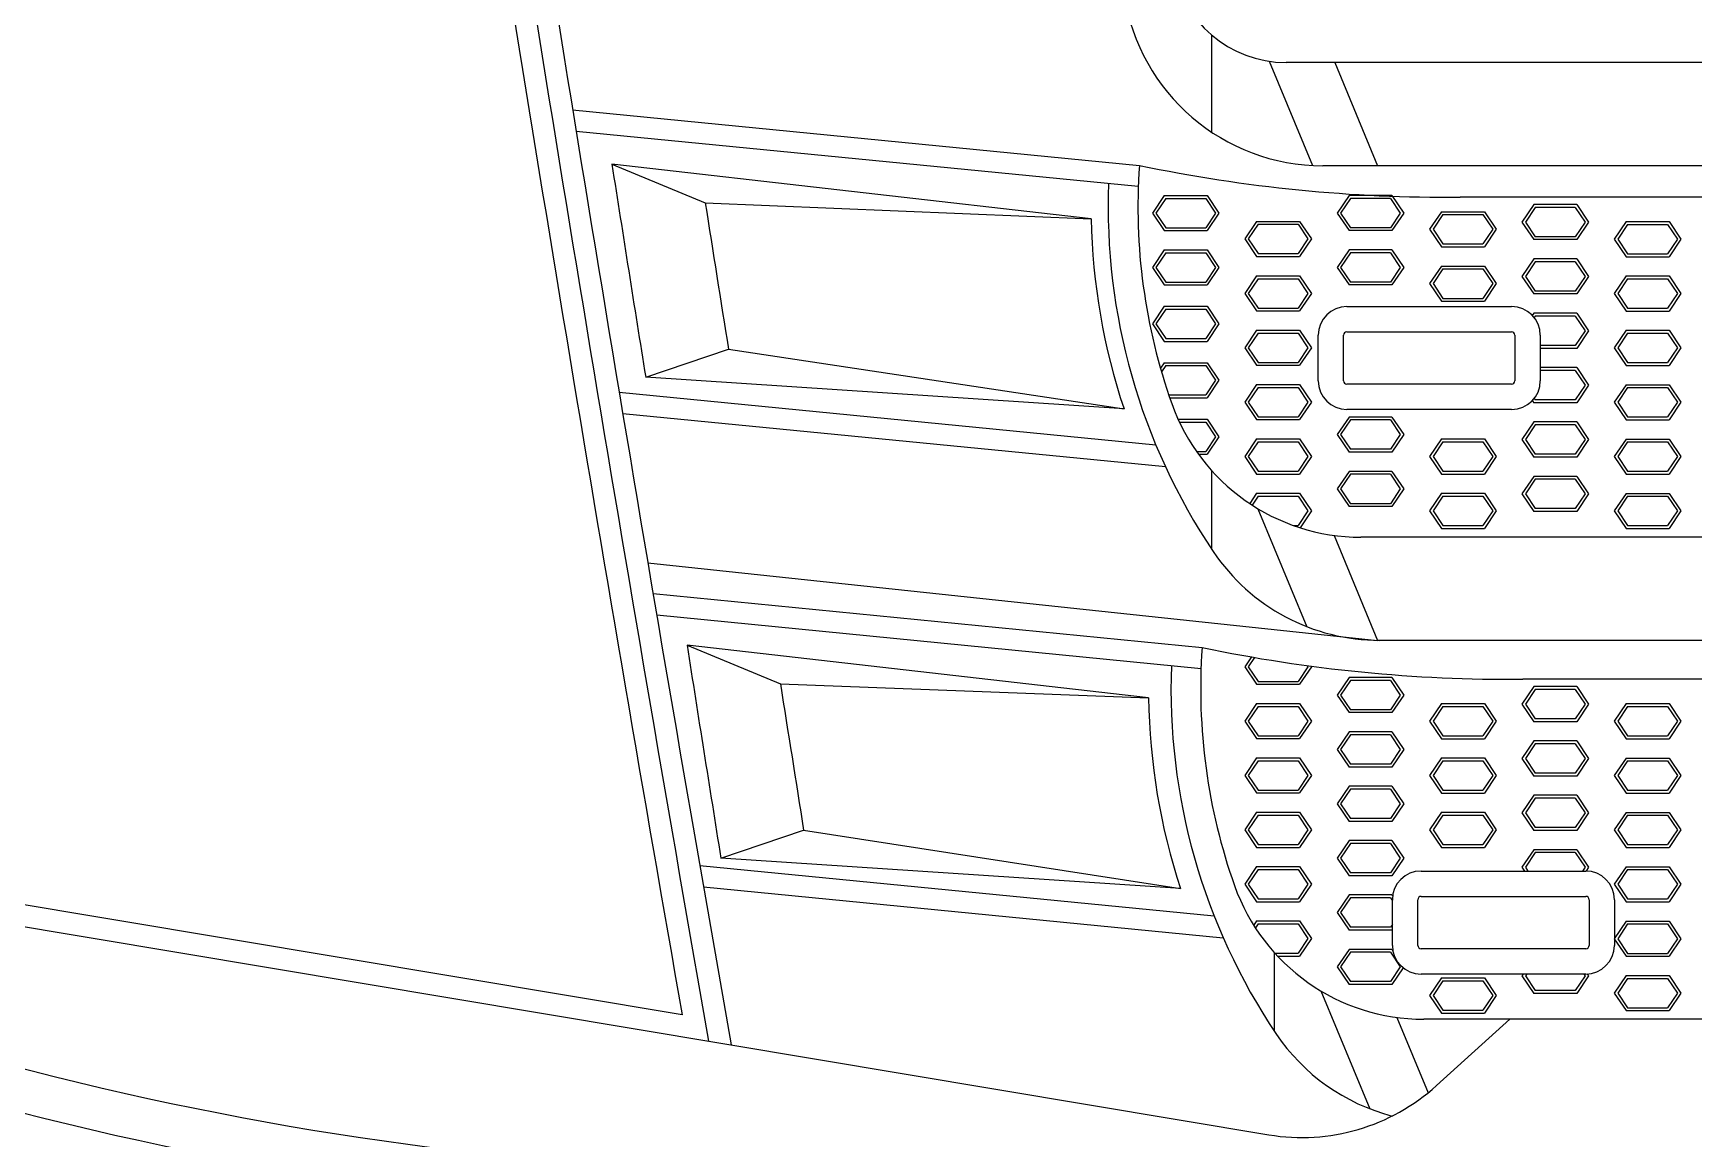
# Model space of a CAD drawing. Header units: millimetres. Extents: x 168688 to 2678837, y 85399 to 2034583.
# Drawn here: x 234732 to 350536, y 1606639 to 1683750 of the extents above; entities that cross this region are included whole.
import ezdxf

# ---------------------------------------------------------------- set-up
doc = ezdxf.new("R2010")
doc.units = ezdxf.units.MM

msp = doc.modelspace()

# ---------------------------------------------------------------- linework, layer by layer
for p, q in [((316892, 1683637), (316892, 1676861)), ((320932, 1681792), (323949, 1674526)), ((395390, 1681706), (322104, 1681706)), ((325499, 1681706), (328487, 1674508)), ((272351, 1678408), (311874, 1674528)), ((272593, 1676923), (311797, 1673074)), ((308513, 1670799), (275088, 1674616)), ((275088, 1674616), (281599, 1671916)), ((385938, 1674508), (324661, 1674508)), ((313605, 1672433), (312782, 1671209)), ((313712, 1672233), (313023, 1671209)), ((313605, 1672433), (316602, 1672433)), ((313712, 1672233), (316496, 1672233)), ((316496, 1672233), (317184, 1671209)), ((316602, 1672433), (317425, 1671209)), ((326492, 1672433), (325669, 1671209)), ((326599, 1672233), (325910, 1671209)), ((329489, 1672433), (326492, 1672433)), ((329382, 1672233), (326599, 1672233)), ((329382, 1672233), (330071, 1671209)), ((329489, 1672433), (330312, 1671209)), ((395390, 1672316), (334234, 1672316)), ((281599, 1671916), (308513, 1670799)), ((312782, 1671209), (313605, 1669985)), ((313023, 1671209), (313712, 1670185)), ((317184, 1671209), (316496, 1670185)), ((317425, 1671209), (316602, 1669985)), ((325669, 1671209), (326492, 1669985)), ((325910, 1671209), (326599, 1670185)), ((330071, 1671209), (329382, 1670185)), ((330312, 1671209), (329489, 1669985)), ((332932, 1671298), (332109, 1670074)), ((333039, 1671098), (332350, 1670074)), ((332932, 1671298), (335929, 1671298)), ((333039, 1671098), (335823, 1671098)), ((335823, 1671098), (336511, 1670074)), ((335929, 1671298), (336752, 1670074)), ((339376, 1671802), (338552, 1670578)), ((339482, 1671602), (338793, 1670578)), ((342373, 1671802), (339376, 1671802)), ((342266, 1671602), (339482, 1671602)), ((342266, 1671602), (342955, 1670578)), ((342373, 1671802), (343196, 1670578)), ((313605, 1669985), (316602, 1669985)), ((313712, 1670185), (316496, 1670185)), ((320049, 1670622), (319225, 1669398)), ((320155, 1670422), (319466, 1669398)), ((320049, 1670622), (323046, 1670622)), ((320155, 1670422), (322939, 1670422)), ((322939, 1670422), (323628, 1669398)), ((323046, 1670622), (323869, 1669398)), ((329489, 1669985), (326492, 1669985)), ((329382, 1670185), (326599, 1670185)), ((332109, 1670074), (332932, 1668850)), ((332350, 1670074), (333039, 1669050)), ((336511, 1670074), (335823, 1669050)), ((336752, 1670074), (335929, 1668850)), ((338552, 1670578), (339376, 1669354)), ((338793, 1670578), (339482, 1669554)), ((342955, 1670578), (342266, 1669554)), ((343196, 1670578), (342373, 1669354)), ((345816, 1670612), (344992, 1669388)), ((345922, 1670412), (345233, 1669388)), ((345816, 1670612), (348813, 1670612)), ((345922, 1670412), (348706, 1670412)), ((348706, 1670412), (349395, 1669388)), ((348813, 1670612), (349636, 1669388)), ((319225, 1669398), (320049, 1668174)), ((319466, 1669398), (320155, 1668374)), ((323628, 1669398), (322939, 1668374)), ((323869, 1669398), (323046, 1668174)), ((332932, 1668850), (335929, 1668850)), ((333039, 1669050), (335823, 1669050)), ((342373, 1669354), (339376, 1669354)), ((342266, 1669554), (339482, 1669554)), ((344992, 1669388), (345816, 1668164)), ((345233, 1669388), (345922, 1668364)), ((349395, 1669388), (348706, 1668364)), ((349636, 1669388), (348813, 1668164)), ((313605, 1668642), (312782, 1667418)), ((313712, 1668442), (313023, 1667418)), ((313605, 1668642), (316602, 1668642)), ((313712, 1668442), (316496, 1668442)), ((316496, 1668442), (317184, 1667418)), ((316602, 1668642), (317425, 1667418)), ((320049, 1668174), (323046, 1668174)), ((320155, 1668374), (322939, 1668374)), ((326492, 1668642), (325669, 1667418)), ((326599, 1668442), (325910, 1667418)), ((329489, 1668642), (326492, 1668642)), ((329382, 1668442), (326599, 1668442)), ((329382, 1668442), (330071, 1667418)), ((329489, 1668642), (330312, 1667418)), ((339376, 1668010), (338552, 1666786)), ((339482, 1667810), (338793, 1666786)), ((342373, 1668010), (339376, 1668010)), ((342266, 1667810), (339482, 1667810)), ((342266, 1667810), (342955, 1666786)), ((342373, 1668010), (343196, 1666786)), ((345816, 1668164), (348813, 1668164)), ((345922, 1668364), (348706, 1668364)), ((312782, 1667418), (313605, 1666194)), ((313023, 1667418), (313712, 1666394)), ((317184, 1667418), (316496, 1666394)), ((317425, 1667418), (316602, 1666194)), ((320049, 1666830), (319225, 1665606)), ((320155, 1666630), (319466, 1665606)), ((320049, 1666830), (323046, 1666830)), ((320155, 1666630), (322939, 1666630)), ((322939, 1666630), (323628, 1665606)), ((323046, 1666830), (323869, 1665606)), ((325669, 1667418), (326492, 1666194)), ((325910, 1667418), (326599, 1666394)), ((330071, 1667418), (329382, 1666394)), ((330312, 1667418), (329489, 1666194)), ((332932, 1667506), (332109, 1666282)), ((333039, 1667306), (332350, 1666282)), ((332932, 1667506), (335929, 1667506)), ((333039, 1667306), (335823, 1667306)), ((335823, 1667306), (336511, 1666282)), ((335929, 1667506), (336752, 1666282)), ((338552, 1666786), (339376, 1665562)), ((338793, 1666786), (339482, 1665762)), ((342955, 1666786), (342266, 1665762)), ((343196, 1666786), (342373, 1665562)), ((345816, 1666820), (344992, 1665596)), ((345922, 1666620), (345233, 1665596)), ((345816, 1666820), (348813, 1666820)), ((345922, 1666620), (348706, 1666620)), ((348706, 1666620), (349395, 1665596)), ((348813, 1666820), (349636, 1665596)), ((313605, 1666194), (316602, 1666194)), ((313712, 1666394), (316496, 1666394)), ((319225, 1665606), (320049, 1664382)), ((319466, 1665606), (320155, 1664582)), ((323628, 1665606), (322939, 1664582)), ((323869, 1665606), (323046, 1664382)), ((329489, 1666194), (326492, 1666194)), ((329382, 1666394), (326599, 1666394)), ((332109, 1666282), (332932, 1665058)), ((332350, 1666282), (333039, 1665258)), ((336511, 1666282), (335823, 1665258)), ((336752, 1666282), (335929, 1665058)), ((342373, 1665562), (339376, 1665562)), ((342266, 1665762), (339482, 1665762)), ((344992, 1665596), (345816, 1664372)), ((345233, 1665596), (345922, 1664572)), ((349395, 1665596), (348706, 1664572)), ((349636, 1665596), (348813, 1664372)), ((313605, 1664705), (312782, 1663481)), ((313712, 1664505), (313023, 1663481)), ((313605, 1664705), (316602, 1664705)), ((313712, 1664505), (316496, 1664505)), ((316496, 1664505), (317184, 1663481)), ((316602, 1664705), (317425, 1663481)), ((320049, 1664382), (323046, 1664382)), ((320155, 1664582), (322939, 1664582)), ((326348, 1664686), (337829, 1664686)), ((332932, 1665058), (335929, 1665058)), ((333039, 1665258), (335823, 1665258)), ((339376, 1664218), (339275, 1664068)), ((342373, 1664218), (339376, 1664218)), ((342373, 1664218), (343196, 1662994)), ((345816, 1664372), (348813, 1664372)), ((345922, 1664572), (348706, 1664572)), ((312782, 1663481), (313605, 1662257)), ((313023, 1663481), (313712, 1662457)), ((317184, 1663481), (316496, 1662457)), ((317425, 1663481), (316602, 1662257)), ((320049, 1663038), (319225, 1661814)), ((320049, 1663038), (323046, 1663038)), ((323046, 1663038), (323869, 1661814)), ((339482, 1664018), (339410, 1663911)), ((342266, 1664018), (339482, 1664018)), ((342266, 1664018), (342955, 1662994)), ((342955, 1662994), (342266, 1661970)), ((343196, 1662994), (342373, 1661770)), ((345816, 1663028), (344992, 1661804)), ((345816, 1663028), (348813, 1663028)), ((348813, 1663028), (349636, 1661804)), ((313605, 1662257), (316602, 1662257)), ((313712, 1662457), (316496, 1662457)), ((319225, 1661814), (320049, 1660590)), ((320155, 1662838), (319466, 1661814)), ((319466, 1661814), (320155, 1660790)), ((320155, 1662838), (322939, 1662838)), ((322939, 1662838), (323628, 1661814)), ((323628, 1661814), (322939, 1660790)), ((323869, 1661814), (323046, 1660590)), ((324348, 1659501), (324348, 1662686)), ((326115, 1659501), (326115, 1662686)), ((326348, 1662919), (337829, 1662919)), ((338061, 1662686), (338061, 1659501)), ((339829, 1662686), (339829, 1659501)), ((342266, 1661970), (339829, 1661970)), ((344992, 1661804), (345816, 1660580)), ((345922, 1662828), (345233, 1661804)), ((345233, 1661804), (345922, 1660780)), ((345922, 1662828), (348706, 1662828)), ((348706, 1662828), (349395, 1661804)), ((349395, 1661804), (348706, 1660780)), ((349636, 1661804), (348813, 1660580)), ((277443, 1659751), (283218, 1661708)), ((283218, 1661708), (310806, 1657545)), ((313605, 1660769), (313345, 1660382)), ((313605, 1660769), (316602, 1660769)), ((316602, 1660769), (317425, 1659545)), ((320155, 1660790), (322939, 1660790)), ((342373, 1661770), (339829, 1661770)), ((345922, 1660780), (348706, 1660780)), ((310806, 1657545), (277443, 1659751)), ((313712, 1660569), (313417, 1660131)), ((313712, 1660569), (316496, 1660569)), ((316496, 1660569), (317184, 1659545)), ((317184, 1659545), (316496, 1658520)), ((317425, 1659545), (316602, 1658320)), ((320049, 1660590), (323046, 1660590)), ((342373, 1660426), (339829, 1660426)), ((342266, 1660226), (339829, 1660226)), ((342266, 1660226), (342955, 1659202)), ((342373, 1660426), (343196, 1659202)), ((345816, 1660580), (348813, 1660580)), ((275595, 1658719), (313018, 1655045)), ((313924, 1658520), (316496, 1658520)), ((313992, 1658320), (316602, 1658320)), ((320049, 1659246), (319225, 1658022)), ((320155, 1659046), (319466, 1658022)), ((320049, 1659246), (323046, 1659246)), ((320155, 1659046), (322939, 1659046)), ((322939, 1659046), (323628, 1658022)), ((323046, 1659246), (323869, 1658022)), ((337829, 1659268), (326348, 1659268)), ((342955, 1659202), (342266, 1658178)), ((343196, 1659202), (342373, 1657978)), ((345816, 1659236), (344992, 1658012)), ((345922, 1659036), (345233, 1658012)), ((345816, 1659236), (348813, 1659236)), ((345922, 1659036), (348706, 1659036)), ((348706, 1659036), (349395, 1658012)), ((348813, 1659236), (349636, 1658012)), ((275843, 1657234), (313690, 1653518)), ((319225, 1658022), (320049, 1656798)), ((319466, 1658022), (320155, 1656998)), ((323628, 1658022), (322939, 1656998)), ((323869, 1658022), (323046, 1656798)), ((337829, 1657501), (326348, 1657501)), ((339278, 1658123), (339376, 1657978)), ((342373, 1657978), (339376, 1657978)), ((339413, 1658281), (339482, 1658178)), ((342266, 1658178), (339482, 1658178)), ((344992, 1658012), (345816, 1656788)), ((345233, 1658012), (345922, 1656988)), ((349395, 1658012), (348706, 1656988)), ((349636, 1658012), (348813, 1656788)), ((314569, 1656832), (316602, 1656832)), ((314662, 1656632), (316496, 1656632)), ((316496, 1656632), (317184, 1655608)), ((316602, 1656832), (317425, 1655608)), ((320049, 1656798), (323046, 1656798)), ((320155, 1656998), (322939, 1656998)), ((326492, 1656977), (325669, 1655753)), ((326599, 1656777), (325910, 1655753)), ((329489, 1656977), (326492, 1656977)), ((329382, 1656777), (326599, 1656777)), ((329382, 1656777), (330071, 1655753)), ((329489, 1656977), (330312, 1655753)), ((339376, 1656635), (338552, 1655411)), ((339482, 1656435), (338793, 1655411)), ((342373, 1656635), (339376, 1656635)), ((342266, 1656435), (339482, 1656435)), ((342266, 1656435), (342955, 1655411)), ((342373, 1656635), (343196, 1655411)), ((345816, 1656788), (348813, 1656788)), ((345922, 1656988), (348706, 1656988)), ((317184, 1655608), (316496, 1654584)), ((317425, 1655608), (316602, 1654384)), ((320049, 1655454), (319225, 1654230)), ((320155, 1655254), (319466, 1654230)), ((320049, 1655454), (323046, 1655454)), ((320155, 1655254), (322939, 1655254)), ((322939, 1655254), (323628, 1654230)), ((323046, 1655454), (323869, 1654230)), ((325669, 1655753), (326492, 1654529)), ((325910, 1655753), (326599, 1654729)), ((330071, 1655753), (329382, 1654729)), ((330312, 1655753), (329489, 1654529)), ((332932, 1655449), (332109, 1654225)), ((333039, 1655249), (332350, 1654225)), ((332932, 1655449), (335929, 1655449)), ((333039, 1655249), (335823, 1655249)), ((335823, 1655249), (336511, 1654225)), ((335929, 1655449), (336752, 1654225)), ((338552, 1655411), (339376, 1654187)), ((338793, 1655411), (339482, 1654387)), ((342955, 1655411), (342266, 1654387)), ((343196, 1655411), (342373, 1654187)), ((345816, 1655444), (344992, 1654220)), ((345922, 1655244), (345233, 1654220)), ((345816, 1655444), (348813, 1655444)), ((345922, 1655244), (348706, 1655244)), ((348706, 1655244), (349395, 1654220)), ((348813, 1655444), (349636, 1654220)), ((315848, 1654584), (316496, 1654584)), ((315990, 1654384), (316602, 1654384)), ((319225, 1654230), (320049, 1653006)), ((319466, 1654230), (320155, 1653206)), ((323628, 1654230), (322939, 1653206)), ((323869, 1654230), (323046, 1653006)), ((329489, 1654529), (326492, 1654529)), ((329382, 1654729), (326599, 1654729)), ((332109, 1654225), (332932, 1653001)), ((332350, 1654225), (333039, 1653201)), ((336511, 1654225), (335823, 1653201)), ((336752, 1654225), (335929, 1653001)), ((342373, 1654187), (339376, 1654187)), ((342266, 1654387), (339482, 1654387)), ((344992, 1654220), (345816, 1652996)), ((345233, 1654220), (345922, 1653196)), ((349395, 1654220), (348706, 1653196)), ((349636, 1654220), (348813, 1652996)), ((316892, 1653266), (316892, 1647791)), ((320049, 1653006), (323046, 1653006)), ((320155, 1653206), (322939, 1653206)), ((326492, 1653185), (325669, 1651961)), ((326599, 1652985), (325910, 1651961)), ((329489, 1653185), (326492, 1653185)), ((329382, 1652985), (326599, 1652985)), ((329382, 1652985), (330071, 1651961)), ((329489, 1653185), (330312, 1651961)), ((332932, 1653001), (335929, 1653001)), ((333039, 1653201), (335823, 1653201)), ((339376, 1652843), (338552, 1651619)), ((339482, 1652643), (338793, 1651619)), ((342373, 1652843), (339376, 1652843)), ((342266, 1652643), (339482, 1652643)), ((342266, 1652643), (342955, 1651619)), ((342373, 1652843), (343196, 1651619)), ((345816, 1652996), (348813, 1652996)), ((345922, 1653196), (348706, 1653196)), ((320049, 1651663), (319567, 1650947)), ((320155, 1651463), (319734, 1650837)), ((320049, 1651663), (323046, 1651663)), ((320155, 1651463), (322939, 1651463)), ((322939, 1651463), (323628, 1650438)), ((323046, 1651663), (323869, 1650438)), ((325669, 1651961), (326492, 1650737)), ((325910, 1651961), (326599, 1650937)), ((330071, 1651961), (329382, 1650937)), ((330312, 1651961), (329489, 1650737)), ((332932, 1651658), (332109, 1650433)), ((333039, 1651458), (332350, 1650433)), ((332932, 1651658), (335929, 1651658)), ((333039, 1651458), (335823, 1651458)), ((335823, 1651458), (336511, 1650433)), ((335929, 1651658), (336752, 1650433)), ((338552, 1651619), (339376, 1650395)), ((338793, 1651619), (339482, 1650595)), ((342955, 1651619), (342266, 1650595)), ((343196, 1651619), (342373, 1650395)), ((345816, 1651653), (344992, 1650428)), ((345922, 1651453), (345233, 1650428)), ((345816, 1651653), (348813, 1651653)), ((345922, 1651453), (348706, 1651453)), ((348706, 1651453), (349395, 1650428)), ((348813, 1651653), (349636, 1650428)), ((320145, 1650582), (323560, 1642358)), ((323628, 1650438), (322939, 1649414)), ((323869, 1650438), (323077, 1649261)), ((329489, 1650737), (326492, 1650737)), ((329382, 1650937), (326599, 1650937)), ((332109, 1650433), (332932, 1649209)), ((332350, 1650433), (333039, 1649409)), ((336511, 1650433), (335823, 1649409)), ((336752, 1650433), (335929, 1649209)), ((342373, 1650395), (339376, 1650395)), ((342266, 1650595), (339482, 1650595)), ((344992, 1650428), (345816, 1649204)), ((345233, 1650428), (345922, 1649404)), ((349395, 1650428), (348706, 1649404)), ((349636, 1650428), (348813, 1649204)), ((322621, 1649414), (322939, 1649414)), ((332932, 1649209), (335929, 1649209)), ((333039, 1649409), (335823, 1649409)), ((345816, 1649204), (348813, 1649204)), ((345922, 1649404), (348706, 1649404)), ((325446, 1648727), (328487, 1641402)), ((395390, 1648600), (327326, 1648600)), ((277598, 1646799), (328487, 1641403)), ((277959, 1644664), (316251, 1640905)), ((278212, 1643178), (316174, 1639451)), ((312519, 1637398), (280330, 1641074)), ((280330, 1641074), (286840, 1638373)), ((395390, 1641402), (328487, 1641402)), ((319684, 1640248), (319225, 1639566)), ((319900, 1640210), (319466, 1639566)), ((319225, 1639566), (320049, 1638342)), ((319466, 1639566), (320155, 1638542)), ((323628, 1639566), (322939, 1638542)), ((323869, 1639566), (323046, 1638342)), ((323575, 1639645), (323628, 1639566)), ((323840, 1639609), (323869, 1639566)), ((326492, 1638810), (325669, 1637586)), ((329489, 1638810), (326492, 1638810)), ((329489, 1638810), (330312, 1637586)), ((399767, 1638693), (338611, 1638693)), ((286840, 1638373), (312519, 1637398)), ((320049, 1638342), (323046, 1638342)), ((320155, 1638542), (322939, 1638542)), ((325669, 1637586), (326492, 1636362)), ((326599, 1638610), (325910, 1637586)), ((325910, 1637586), (326599, 1636562)), ((329382, 1638610), (326599, 1638610)), ((329382, 1638610), (330071, 1637586)), ((330071, 1637586), (329382, 1636562)), ((330312, 1637586), (329489, 1636362)), ((339376, 1638179), (338552, 1636955)), ((339482, 1637979), (338793, 1636955)), ((342373, 1638179), (339376, 1638179)), ((342266, 1637979), (339482, 1637979)), ((342266, 1637979), (342955, 1636955)), ((342373, 1638179), (343196, 1636955)), ((320049, 1636998), (319225, 1635774)), ((320155, 1636798), (319466, 1635774)), ((320049, 1636998), (323046, 1636998)), ((320155, 1636798), (322939, 1636798)), ((322939, 1636798), (323628, 1635774)), ((323046, 1636998), (323869, 1635774)), ((329489, 1636362), (326492, 1636362)), ((329382, 1636562), (326599, 1636562)), ((332932, 1636993), (332109, 1635769)), ((333039, 1636793), (332350, 1635769)), ((332932, 1636993), (335929, 1636993)), ((333039, 1636793), (335823, 1636793)), ((335823, 1636793), (336511, 1635769)), ((335929, 1636993), (336752, 1635769)), ((338552, 1636955), (339376, 1635731)), ((338793, 1636955), (339482, 1635931)), ((342955, 1636955), (342266, 1635931)), ((343196, 1636955), (342373, 1635731)), ((345816, 1636988), (344992, 1635764)), ((345922, 1636788), (345233, 1635764)), ((345816, 1636988), (348813, 1636988)), ((345922, 1636788), (348706, 1636788)), ((348706, 1636788), (349395, 1635764)), ((348813, 1636988), (349636, 1635764)), ((319225, 1635774), (320049, 1634550)), ((319466, 1635774), (320155, 1634750)), ((323628, 1635774), (322939, 1634750)), ((323869, 1635774), (323046, 1634550)), ((332109, 1635769), (332932, 1634545)), ((332350, 1635769), (333039, 1634745)), ((336511, 1635769), (335823, 1634745)), ((336752, 1635769), (335929, 1634545)), ((342373, 1635731), (339376, 1635731)), ((342266, 1635931), (339482, 1635931)), ((344992, 1635764), (345816, 1634540)), ((345233, 1635764), (345922, 1634740)), ((349395, 1635764), (348706, 1634740)), ((349636, 1635764), (348813, 1634540)), ((320049, 1634550), (323046, 1634550)), ((320155, 1634750), (322939, 1634750)), ((326492, 1635018), (325669, 1633794)), ((326599, 1634818), (325910, 1633794)), ((329489, 1635018), (326492, 1635018)), ((329382, 1634818), (326599, 1634818)), ((329382, 1634818), (330071, 1633794)), ((329489, 1635018), (330312, 1633794)), ((332932, 1634545), (335929, 1634545)), ((333039, 1634745), (335823, 1634745)), ((339376, 1634387), (338552, 1633163)), ((339482, 1634187), (338793, 1633163)), ((342373, 1634387), (339376, 1634387)), ((342266, 1634187), (339482, 1634187)), ((342266, 1634187), (342955, 1633163)), ((342373, 1634387), (343196, 1633163)), ((345816, 1634540), (348813, 1634540)), ((345922, 1634740), (348706, 1634740)), ((320049, 1633207), (319225, 1631983)), ((320155, 1633007), (319466, 1631983)), ((320049, 1633207), (323046, 1633207)), ((320155, 1633007), (322939, 1633007)), ((322939, 1633007), (323628, 1631983)), ((323046, 1633207), (323869, 1631983)), ((325669, 1633794), (326492, 1632570)), ((325910, 1633794), (326599, 1632770)), ((330071, 1633794), (329382, 1632770)), ((330312, 1633794), (329489, 1632570)), ((332932, 1633202), (332109, 1631978)), ((333039, 1633002), (332350, 1631978)), ((332932, 1633202), (335929, 1633202)), ((333039, 1633002), (335823, 1633002)), ((335823, 1633002), (336511, 1631978)), ((335929, 1633202), (336752, 1631978)), ((338552, 1633163), (339376, 1631939)), ((338793, 1633163), (339482, 1632139)), ((342955, 1633163), (342266, 1632139)), ((343196, 1633163), (342373, 1631939)), ((345816, 1633197), (344992, 1631973)), ((345922, 1632997), (345233, 1631973)), ((345816, 1633197), (348813, 1633197)), ((345922, 1632997), (348706, 1632997)), ((348706, 1632997), (349395, 1631973)), ((348813, 1633197), (349636, 1631973)), ((319225, 1631983), (320049, 1630758)), ((319466, 1631983), (320155, 1630958)), ((323628, 1631983), (322939, 1630958)), ((323869, 1631983), (323046, 1630758)), ((329489, 1632570), (326492, 1632570)), ((329382, 1632770), (326599, 1632770)), ((332109, 1631978), (332932, 1630753)), ((332350, 1631978), (333039, 1630953)), ((336511, 1631978), (335823, 1630953)), ((336752, 1631978), (335929, 1630753)), ((342373, 1631939), (339376, 1631939)), ((342266, 1632139), (339482, 1632139)), ((344992, 1631973), (345816, 1630749)), ((345233, 1631973), (345922, 1630949)), ((349395, 1631973), (348706, 1630949)), ((349636, 1631973), (348813, 1630749)), ((320049, 1630758), (323046, 1630758)), ((320155, 1630958), (322939, 1630958)), ((326492, 1631227), (325669, 1630003)), ((326599, 1631027), (325910, 1630003)), ((329489, 1631227), (326492, 1631227)), ((329382, 1631027), (326599, 1631027)), ((329382, 1631027), (330071, 1630003)), ((329489, 1631227), (330312, 1630003)), ((332932, 1630753), (335929, 1630753)), ((333039, 1630953), (335823, 1630953)), ((339376, 1630595), (338552, 1629371)), ((342373, 1630595), (339376, 1630595)), ((342373, 1630595), (343196, 1629371)), ((345816, 1630749), (348813, 1630749)), ((345922, 1630949), (348706, 1630949)), ((320049, 1629415), (319225, 1628191)), ((320049, 1629415), (323046, 1629415)), ((323046, 1629415), (323869, 1628191)), ((325669, 1630003), (326492, 1628778)), ((325910, 1630003), (326599, 1628978)), ((330071, 1630003), (329382, 1628978)), ((330312, 1630003), (329489, 1628778)), ((332932, 1629410), (332109, 1628186)), ((332932, 1629410), (335929, 1629410)), ((335929, 1629410), (336752, 1628186)), ((338552, 1629371), (339376, 1628147)), ((339482, 1630395), (338793, 1629371)), ((338793, 1629371), (339482, 1628347)), ((342266, 1630395), (339482, 1630395)), ((342266, 1630395), (342955, 1629371)), ((342955, 1629371), (342266, 1628347)), ((343196, 1629371), (342373, 1628147)), ((345816, 1629405), (344992, 1628181)), ((345816, 1629405), (348813, 1629405)), ((348813, 1629405), (349636, 1628181)), ((320155, 1629215), (319466, 1628191)), ((320155, 1629215), (322939, 1629215)), ((322939, 1629215), (323628, 1628191)), ((329489, 1628778), (326492, 1628778)), ((329382, 1628978), (326599, 1628978)), ((333039, 1629210), (332350, 1628186)), ((333039, 1629210), (335823, 1629210)), ((335823, 1629210), (336511, 1628186)), ((342266, 1628347), (339482, 1628347)), ((345922, 1629205), (345233, 1628181)), ((345922, 1629205), (348706, 1629205)), ((348706, 1629205), (349395, 1628181)), ((282685, 1626208), (288460, 1628166)), ((288460, 1628166), (314740, 1624089)), ((319225, 1628191), (320049, 1626967)), ((319466, 1628191), (320155, 1627167)), ((320155, 1627167), (322939, 1627167)), ((323628, 1628191), (322939, 1627167)), ((323869, 1628191), (323046, 1626967)), ((326492, 1627435), (325669, 1626211)), ((326599, 1627235), (325910, 1626211)), ((329489, 1627435), (326492, 1627435)), ((329382, 1627235), (326599, 1627235)), ((329382, 1627235), (330071, 1626211)), ((329489, 1627435), (330312, 1626211)), ((332109, 1628186), (332932, 1626962)), ((332350, 1628186), (333039, 1627162)), ((333039, 1627162), (335823, 1627162)), ((336511, 1628186), (335823, 1627162)), ((336752, 1628186), (335929, 1626962)), ((342373, 1628147), (339376, 1628147)), ((344992, 1628181), (345816, 1626957)), ((345233, 1628181), (345922, 1627157)), ((345922, 1627157), (348706, 1627157)), ((349395, 1628181), (348706, 1627157)), ((349636, 1628181), (348813, 1626957)), ((314740, 1624089), (282685, 1626208)), ((320049, 1626967), (323046, 1626967)), ((325669, 1626211), (326492, 1624987)), ((325910, 1626211), (326599, 1625187)), ((330071, 1626211), (329382, 1625187)), ((330312, 1626211), (329489, 1624987)), ((332932, 1626962), (335929, 1626962)), ((339376, 1626803), (338552, 1625579)), ((339482, 1626603), (338793, 1625579)), ((342373, 1626803), (339376, 1626803)), ((342266, 1626603), (339482, 1626603)), ((342266, 1626603), (342955, 1625579)), ((342373, 1626803), (343196, 1625579)), ((345816, 1626957), (348813, 1626957)), ((281212, 1625707), (317085, 1622186)), ((320049, 1625623), (319225, 1624399)), ((320155, 1625423), (319466, 1624399)), ((320049, 1625623), (323046, 1625623)), ((320155, 1625423), (322939, 1625423)), ((322939, 1625423), (323628, 1624399)), ((323046, 1625623), (323869, 1624399)), ((329489, 1624987), (326492, 1624987)), ((329382, 1625187), (326599, 1625187)), ((331518, 1625316), (342999, 1625316)), ((338552, 1625579), (338729, 1625316)), ((338793, 1625579), (338970, 1625316)), ((342955, 1625579), (342778, 1625316)), ((343196, 1625579), (343019, 1625316)), ((345816, 1625613), (344992, 1624389)), ((345922, 1625413), (345233, 1624389)), ((345816, 1625613), (348813, 1625613)), ((345922, 1625413), (348706, 1625413)), ((348706, 1625413), (349395, 1624389)), ((348813, 1625613), (349636, 1624389)), ((281470, 1624221), (317720, 1620662)), ((319225, 1624399), (320049, 1623175)), ((319466, 1624399), (320155, 1623375)), ((323628, 1624399), (322939, 1623375)), ((323869, 1624399), (323046, 1623175)), ((326492, 1623643), (325669, 1622419)), ((329489, 1623643), (326492, 1623643)), ((329489, 1623643), (329535, 1623575)), ((344992, 1624389), (345816, 1623165)), ((345233, 1624389), (345922, 1623365)), ((349395, 1624389), (348706, 1623365)), ((349636, 1624389), (348813, 1623165)), ((279986, 1615285), (232427, 1623243)), ((320049, 1623175), (323046, 1623175)), ((320155, 1623375), (322939, 1623375)), ((325669, 1622419), (326492, 1621195)), ((326599, 1623443), (325910, 1622419)), ((325910, 1622419), (326599, 1621395)), ((329382, 1623443), (326599, 1623443)), ((329382, 1623443), (329518, 1623242)), ((329518, 1620131), (329518, 1623316)), ((331285, 1620131), (331285, 1623316)), ((331518, 1623549), (342999, 1623549)), ((343231, 1623316), (343231, 1620131)), ((344999, 1623316), (344999, 1620131)), ((345816, 1623165), (348813, 1623165)), ((345922, 1623365), (348706, 1623365)), ((230963, 1621967), (320890, 1606920)), ((320049, 1621831), (319847, 1621531)), ((320155, 1621631), (319964, 1621348)), ((320049, 1621831), (323046, 1621831)), ((320155, 1621631), (322939, 1621631)), ((322939, 1621631), (323628, 1620607)), ((323046, 1621831), (323869, 1620607)), ((329382, 1621395), (326599, 1621395)), ((329518, 1621596), (329382, 1621395)), ((345816, 1621821), (344992, 1620597)), ((345922, 1621621), (345233, 1620597)), ((345816, 1621821), (348813, 1621821)), ((345922, 1621621), (348706, 1621621)), ((348706, 1621621), (349395, 1620597)), ((348813, 1621821), (349636, 1620597)), ((323628, 1620607), (322939, 1619583)), ((323869, 1620607), (323046, 1619383)), ((329489, 1621195), (326492, 1621195)), ((329518, 1621238), (329489, 1621195)), ((344992, 1620597), (345816, 1619373)), ((345233, 1620597), (345922, 1619573)), ((349395, 1620597), (348706, 1619573)), ((349636, 1620597), (348813, 1619373)), ((321269, 1619643), (321269, 1614168)), ((321322, 1619583), (322939, 1619583)), ((321507, 1619383), (323046, 1619383)), ((326492, 1619851), (325669, 1618627)), ((326599, 1619651), (325910, 1618627)), ((329489, 1619851), (326492, 1619851)), ((329382, 1619651), (326599, 1619651)), ((329382, 1619651), (330071, 1618627)), ((329489, 1619851), (329554, 1619755)), ((342999, 1619898), (331518, 1619898)), ((345816, 1619373), (348813, 1619373)), ((345922, 1619573), (348706, 1619573)), ((325669, 1618627), (326492, 1617403)), ((325910, 1618627), (326599, 1617603)), ((330071, 1618627), (329382, 1617603)), ((330272, 1618567), (329489, 1617403)), ((342999, 1618131), (331518, 1618131)), ((332932, 1617861), (332109, 1616636)), ((332932, 1617861), (335929, 1617861)), ((335929, 1617861), (336752, 1616636)), ((338643, 1618131), (338552, 1617996)), ((338552, 1617996), (339376, 1616771)), ((338884, 1618131), (338793, 1617996)), ((338793, 1617996), (339482, 1616971)), ((342955, 1617996), (342266, 1616971)), ((343196, 1617996), (342373, 1616771)), ((342864, 1618131), (342955, 1617996)), ((343103, 1618134), (343196, 1617996)), ((345816, 1618029), (344992, 1616805)), ((345922, 1617829), (345233, 1616805)), ((345816, 1618029), (348813, 1618029)), ((345922, 1617829), (348706, 1617829)), ((348706, 1617829), (349395, 1616805)), ((348813, 1618029), (349636, 1616805)), ((324522, 1616959), (327937, 1608735)), ((329489, 1617403), (326492, 1617403)), ((329382, 1617603), (326599, 1617603)), ((332109, 1616636), (332932, 1615412)), ((333039, 1617661), (332350, 1616636)), ((332350, 1616636), (333039, 1615612)), ((333039, 1617661), (335823, 1617661)), ((335823, 1617661), (336511, 1616636)), ((336511, 1616636), (335823, 1615612)), ((336752, 1616636), (335929, 1615412)), ((342373, 1616771), (339376, 1616771)), ((342266, 1616971), (339482, 1616971)), ((344992, 1616805), (345816, 1615581)), ((345233, 1616805), (345922, 1615781)), ((349395, 1616805), (348706, 1615781)), ((349636, 1616805), (348813, 1615581)), ((333039, 1615612), (335823, 1615612)), ((345816, 1615581), (348813, 1615581)), ((345922, 1615781), (348706, 1615781)), ((329823, 1615104), (332007, 1609844)), ((399767, 1614977), (331703, 1614977)), ((332594, 1610347), (337711, 1614977)), ((332932, 1615412), (335929, 1615412))]:
    msp.add_line(p, q)
for centre, radius, start, end in [((5289552, 2494903), 5086205, 188.911032, 189.958913), ((5289552, 2494903), 5084705, 188.913928, 189.982813), ((5289552, 2494903), 5083205, 188.917004, 189.988794), ((322104, 1689706), 8000, 188.68747, 270), ((324661, 1688508), 14000, 188.68747, 270), ((5295128, 2462260), 5081455, 188.917004, 189.086715), ((352817, 1671637), 41046, 175.96069, 199.51862), ((333340, 1777422), 105110, 258.21543, 270.48687), ((352817, 1671637), 43119, 177.81905, 213.88454), ((5295128, 2462260), 5075443, 188.958519, 189.075191), ((352817, 1671637), 44312, 181.08234, 198.54271), ((326348, 1662686), 2000, 90, 180), ((337829, 1662686), 2000, 0, 90), ((326348, 1662686), 233, 90, 180), ((337829, 1662686), 233, 0, 90), ((326348, 1659501), 2000, 180, 270), ((326348, 1659501), 233, 180, 270), ((337829, 1659501), 2000, 270, 0), ((337829, 1659501), 233, 270, 0), ((327326, 1662600), 14000, 199.51862, 270), ((328644, 1655402), 14000, 213.88454, 270), ((5300370, 2428718), 5081455, 188.917004, 189.086715), ((357194, 1638013), 41046, 175.96069, 199.51862), ((337717, 1743799), 105110, 258.21543, 270.48687), ((357194, 1638013), 43119, 177.81905, 213.88454), ((5300370, 2428718), 5075443, 188.958519, 189.075191), ((357194, 1638013), 44680, 180.78844, 198.1585), ((331518, 1623316), 2000, 90, 180), ((342999, 1623316), 2000, 0, 90), ((331703, 1628977), 14000, 199.51862, 270), ((331518, 1623316), 233, 90, 180), ((342999, 1623316), 233, 0, 90), ((331518, 1620131), 2000, 180, 270), ((331518, 1620131), 233, 180, 270), ((342999, 1620131), 2000, 270, 0), ((342999, 1620131), 233, 270, 0), ((333021, 1621779), 14000, 213.88454, 255.45481), ((290931, 1829754), 225509, 254.67229, 268.30175), ((323201, 1620728), 14000, 260.50107, 312.14301), ((290931, 1829754), 228504, 254.67229, 268.30175)]:
    msp.add_arc(centre, radius, start, end)

doc.saveas('drawing.dxf')
